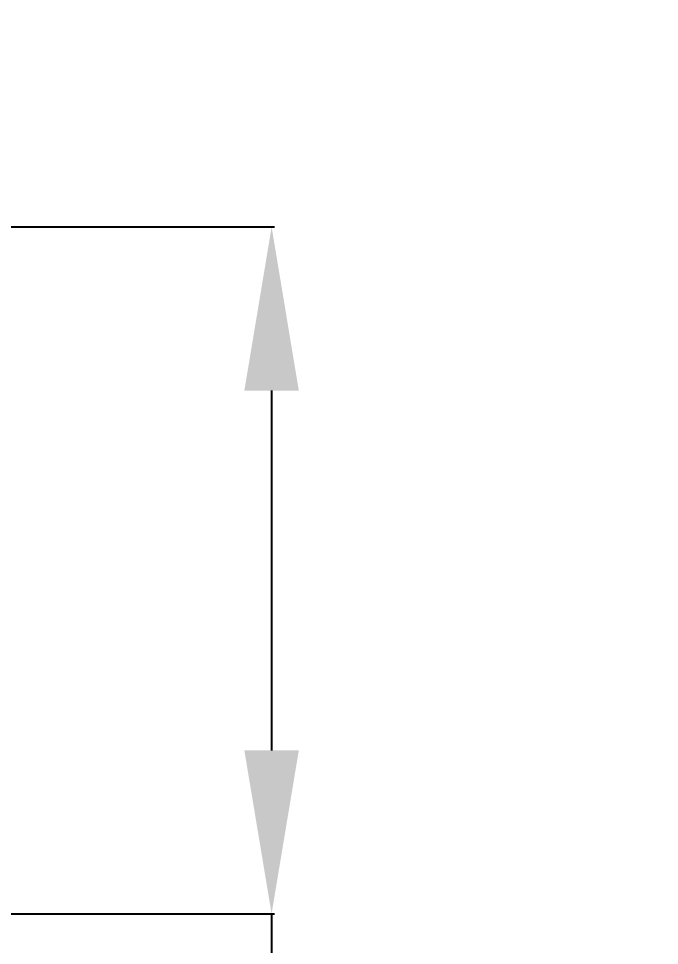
# Model space of a CAD drawing. Header units: millimetres. Extents: x -1516 to -675, y 295 to 1484.
# Drawn here: x -1269.4 to -1230.2, y 768.6 to 825.2 of the extents above; entities that cross this region are included whole.
import ezdxf

# ---------------------------------------------------------------- set-up
doc = ezdxf.new("R2010")
doc.units = ezdxf.units.MM
doc.styles.get("Standard").update_dxf_attribs({"font": 'arial.ttf'})
doc.dimstyles.get("Standard").update_dxf_attribs({"dimtxt": 10, "dimasz": 10, "dimexe": 0.18, "dimexo": 0.0625, "dimgap": 4, "dimtad": 0, "dimtih": 1, "dimtoh": 1, "dimdec": 1, "dimdsep": 46, "dimtxsty": 'Standard', "dimcen": 0, "dimclrd": 3, "dimclre": 3, "dimclrt": 3, "dimadec": 0, "dimazin": 0, "dimtfac": 1, "dimtdec": 1, "dimtofl": 0, "dimtmove": 0, "dimatfit": 3, "dimfxl": 1, "dimtolj": 1, "dimtzin": 0, "dimarcsym": 0})

# ---------------------------------------------------------------- blocks, each defined once
blk = doc.blocks.new('*D5')
at = {"color": 3, "lineweight": -2, "transparency": 16777216}
for p, q in [((-1348.096, 792.011), (-1348.096, 868.168)), ((-1338.096, 867.988), (-1284.896, 867.988)), ((-1274.896, 792.011), (-1274.896, 868.168)), ((-1274.896, 867.988), (-1260.351, 867.988))]:
    blk.add_line(p, q, dxfattribs=at)
at = {"color": 3, "lineweight": 18, "transparency": 16777216}
for points in [[(-1338.096, 869.655), (-1338.096, 866.321), (-1348.096, 867.988)], [(-1284.896, 869.655), (-1284.896, 866.321), (-1274.896, 867.988)]]:
    blk.add_solid(points, dxfattribs=at)
at = {"color": 3, "lineweight": 18, "transparency": 16777216, "insert": (-1243.421, 867.988), "char_height": 10, "attachment_point": 5}
blk.add_mtext('\\A1;74.0', dxfattribs=at)
blk = doc.blocks.new('*D8')
at = {"color": 3, "lineweight": -2, "transparency": 16777216}
for p, q in [((-1277.332, 812.491), (-1253.719, 812.491)), ((-1253.899, 802.491), (-1253.899, 780.491)), ((-1277.834, 770.491), (-1253.719, 770.491)), ((-1253.899, 770.491), (-1253.899, 730.516)), ((-1253.899, 730.516), (-1263.899, 730.516))]:
    blk.add_line(p, q, dxfattribs=at)
at = {"color": 3, "lineweight": 18, "transparency": 16777216}
for points in [[(-1255.565, 802.491), (-1252.232, 802.491), (-1253.899, 812.491)], [(-1255.565, 780.491), (-1252.232, 780.491), (-1253.899, 770.491)]]:
    blk.add_solid(points, dxfattribs=at)
at = {"color": 3, "lineweight": 18, "transparency": 16777216, "insert": (-1275.211, 730.516), "char_height": 10, "attachment_point": 5}
blk.add_mtext('\\A1;42', dxfattribs=at)

msp = doc.modelspace()

# ---------------------------------------------------------------- dimensions: what is measured, and where the dimension line sits
at = {"lineweight": 18}
dim = msp.add_linear_dim(base=(-1348.096, 867.988), p1=(-1274.896, 791.949), p2=(-1348.096, 791.949), text='74.0', dimstyle='Standard', dxfattribs=at)
dim.commit()
dim.dimension.update_dxf_attribs({"geometry": '*D5', "text_midpoint": (-1243.421, 867.988), "dimtype": 160})
dim = msp.add_linear_dim(base=(-1253.899, 770.491), p1=(-1277.395, 812.491), p2=(-1277.896, 770.491), angle=90, dimstyle='Standard', dxfattribs=at)
dim.commit()
dim.dimension.update_dxf_attribs({"geometry": '*D8', "text_midpoint": (-1275.211, 730.516), "dimtype": 160})

doc.saveas('drawing.dxf')
